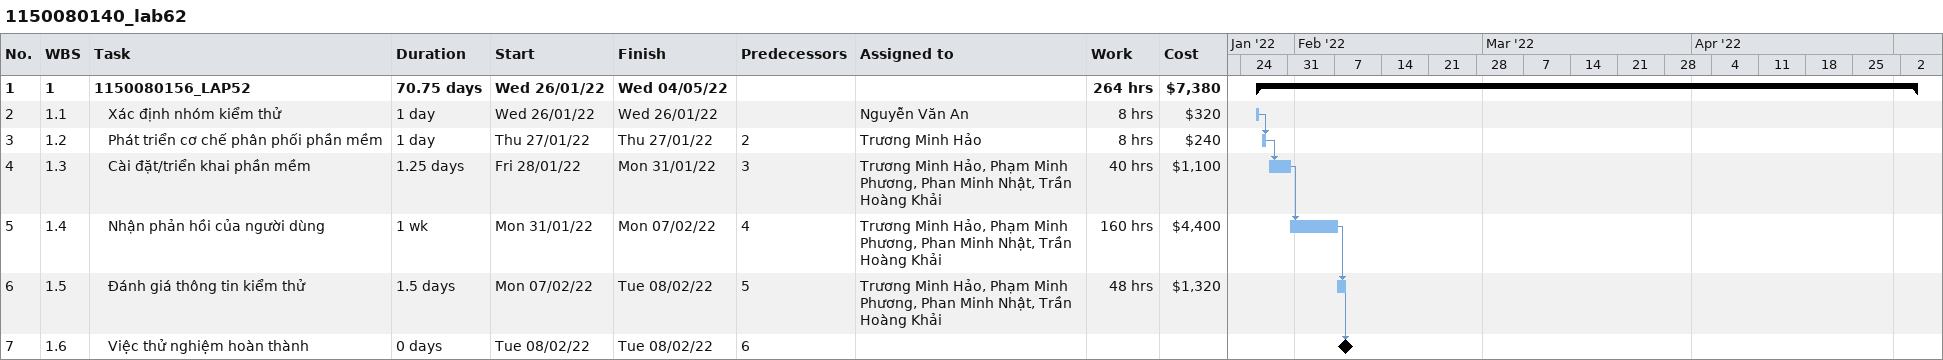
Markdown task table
1150080140_lab62

| ID | WBS | Task | Duration | Start | Finish | Predecessors | Resources | Work (h) | Cost ($) |
|---|---|---|---|---|---|---|---|---|---|
| 1 | 1 | **1150080156_LAP52** | 70.75d | 2022-01-26 | 2022-05-04 |  |  | 264 | 7380 |
| 2 | 1.1 | Xác định nhóm kiểm thử | 1d | 2022-01-26 | 2022-01-26 |  | Nguyễn Văn An | 8 | 320 |
| 3 | 1.2 | Phát triển cơ chế phân phối phần mềm | 1d | 2022-01-27 | 2022-01-27 | 2 | Trương Minh Hảo | 8 | 240 |
| 4 | 1.3 | Cài đặt/triển khai phần mềm | 1.25d | 2022-01-28 | 2022-01-31 | 3 | Trương Minh Hảo, Phạm Minh Phương, Phan Minh Nhật, Trần Hoàng Khải | 40 | 1100 |
| 5 | 1.4 | Nhận phản hồi của người dùng | 1w | 2022-01-31 | 2022-02-07 | 4 | Trương Minh Hảo, Phạm Minh Phương, Phan Minh Nhật, Trần Hoàng Khải | 160 | 4400 |
| 6 | 1.5 | Đánh giá thông tin kiểm thử | 1.5d | 2022-02-07 | 2022-02-08 | 5 | Trương Minh Hảo, Phạm Minh Phương, Phan Minh Nhật, Trần Hoàng Khải | 48 | 1320 |
| 7 | 1.6 | Việc thử nghiệm hoàn thành | 0d | 2022-02-08 | 2022-02-08 | 6 |  |  |  |
